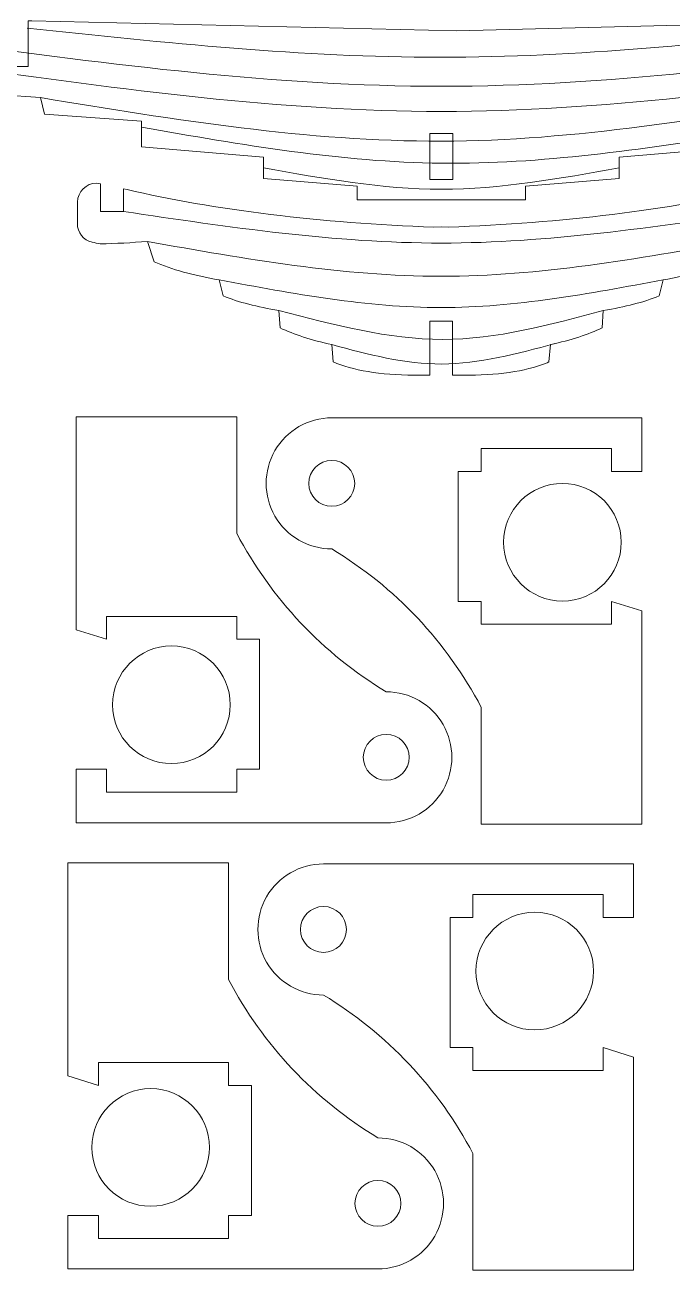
# Model space of a CAD drawing. Header units: centimetres. Extents: x -259 to 261, y 17 to 228.
# Drawn here: x -99.02 to -89.13, y 83.84 to 102.9 of the extents above; entities that cross this region are included whole.
import ezdxf

# ---------------------------------------------------------------- set-up
doc = ezdxf.new("R2010")
doc.units = ezdxf.units.CM
doc.header["$MEASUREMENT"] = 0
doc.layers.add('layer 1', color=7, linetype='Continuous')

msp = doc.modelspace()

# ---------------------------------------------------------------- linework, layer by layer
at = {"layer": 'layer 1', "color": 250, "lineweight": 9}
for points, knots in [([(-93.9405, 100.42963), (-93.9405, 100.42963), (-93.9405, 100.21839), (-93.9405, 100.21839), (-93.9405, 100.21839), (-93.9405, 100.21839), (-91.36649, 100.21839), (-91.36649, 100.21839), (-91.36649, 100.21839), (-91.36649, 100.21839), (-91.36649, 100.42963), (-91.36649, 100.42963), (-91.36649, 100.42963), (-91.36649, 100.42963), (-89.93466, 100.54715), (-89.93466, 100.54715), (-89.93466, 100.54715), (-89.93466, 100.54715), (-89.93466, 100.87239), (-89.93466, 100.87239), (-89.93466, 100.87239), (-89.93466, 100.87239), (-88.06965, 101.03142), (-88.06965, 101.03142), (-88.06965, 101.03142), (-88.06965, 101.03142), (-88.06965, 101.42201), (-88.06965, 101.42201), (-88.06965, 101.42201), (-88.06965, 101.42201), (-86.5844, 101.52906), (-86.5844, 101.52906), (-86.5844, 101.52906), (-86.5844, 101.52906), (-86.52455, 101.82315), (-86.52455, 101.82315), (-86.52455, 101.82315), (-86.52455, 101.82315), (-85.32395, 101.90629), (-85.32395, 101.90629), (-85.32395, 101.90629), (-85.32395, 101.90629), (-85.30585, 102.25374), (-85.30585, 102.25374), (-85.30585, 102.25374), (-85.30585, 102.25374), (-85.09033, 102.26967), (-85.09033, 102.26967), (-85.09033, 102.26967), (-85.09033, 102.26967), (-85.08263, 102.62976), (-85.08263, 102.62976), (-85.08263, 102.62976), (-85.08263, 102.62976), (-85.54023, 103.02428), (-85.54023, 103.02428), (-85.54023, 103.02428), (-85.54023, 103.02428), (-85.92422, 102.99591), (-85.92422, 102.99591), (-85.92422, 102.99591), (-85.92422, 102.99591), (-85.98274, 102.99591), (-85.98274, 102.99591), (-85.98274, 102.99591), (-85.98274, 102.99591), (-85.98274, 102.26169), (-85.98274, 102.26169), (-85.98274, 102.26169), (-85.98274, 102.26169), (-86.33376, 102.26169), (-86.33376, 102.26169), (-86.33376, 102.26169), (-86.33376, 102.26169), (-86.33376, 102.9613), (-86.33376, 102.9613), (-86.33376, 102.9613), (-86.33376, 102.9613), (-86.39228, 102.9613), (-86.39228, 102.9613), (-86.39228, 102.9613), (-86.39228, 102.9613), (-92.41757, 102.80723), (-92.41757, 102.80723), (-92.41757, 102.80723), (-92.41757, 102.80723), (-98.91478, 102.9613), (-98.91478, 102.9613), (-98.91478, 102.9613), (-98.91478, 102.9613), (-98.97328, 102.9613), (-98.97328, 102.9613), (-98.97328, 102.9613), (-98.97328, 102.9613), (-98.97328, 102.26169), (-98.97328, 102.26169), (-98.97328, 102.26169), (-98.97328, 102.26169), (-99.32425, 102.26169), (-99.32425, 102.26169), (-99.32425, 102.26169), (-99.32425, 102.26169), (-99.32425, 102.99591), (-99.32425, 102.99591), (-99.32425, 102.99591), (-99.32425, 102.99591), (-99.38276, 102.99591), (-99.38276, 102.99591), (-99.38276, 102.99591), (-99.38276, 102.99591), (-99.76677, 103.02428), (-99.76677, 103.02428), (-99.76677, 103.02428), (-99.76677, 103.02428), (-100.22435, 102.62976), (-100.22435, 102.62976), (-100.22435, 102.62976), (-100.22435, 102.62976), (-100.21666, 102.26967), (-100.21666, 102.26967), (-100.21666, 102.26967), (-100.21666, 102.26967), (-100.00113, 102.25374), (-100.00113, 102.25374), (-100.00113, 102.25374), (-100.00113, 102.25374), (-99.98304, 101.86726), (-99.98304, 101.86726), (-99.98304, 101.86726), (-99.98304, 101.86726), (-98.7825, 101.78412), (-98.7825, 101.78412), (-98.7825, 101.78412), (-98.7825, 101.78412), (-98.72259, 101.52906), (-98.72259, 101.52906), (-98.72259, 101.52906), (-98.72259, 101.52906), (-97.23741, 101.42201), (-97.23741, 101.42201), (-97.23741, 101.42201), (-97.23741, 101.42201), (-97.23741, 101.03142), (-97.23741, 101.03142), (-97.23741, 101.03142), (-97.23741, 101.03142), (-95.37239, 100.87239), (-95.37239, 100.87239), (-95.37239, 100.87239), (-95.37239, 100.87239), (-95.37239, 100.54715), (-95.37239, 100.54715), (-95.37239, 100.54715), (-95.37239, 100.54715), (-93.9405, 100.42963), (-93.9405, 100.42963)], [0, 0, 0, 0, 0.025, 0.025, 0.025, 0.025, 0.05, 0.05, 0.05, 0.05, 0.075, 0.075, 0.075, 0.075, 0.1, 0.1, 0.1, 0.1, 0.125, 0.125, 0.125, 0.125, 0.15, 0.15, 0.15, 0.15, 0.175, 0.175, 0.175, 0.175, 0.2, 0.2, 0.2, 0.2, 0.225, 0.225, 0.225, 0.225, 0.25, 0.25, 0.25, 0.25, 0.275, 0.275, 0.275, 0.275, 0.3, 0.3, 0.3, 0.3, 0.325, 0.325, 0.325, 0.325, 0.35, 0.35, 0.35, 0.35, 0.375, 0.375, 0.375, 0.375, 0.4, 0.4, 0.4, 0.4, 0.425, 0.425, 0.425, 0.425, 0.45, 0.45, 0.45, 0.45, 0.475, 0.475, 0.475, 0.475, 0.5, 0.5, 0.5, 0.5, 0.525, 0.525, 0.525, 0.525, 0.55, 0.55, 0.55, 0.55, 0.575, 0.575, 0.575, 0.575, 0.6, 0.6, 0.6, 0.6, 0.625, 0.625, 0.625, 0.625, 0.65, 0.65, 0.65, 0.65, 0.675, 0.675, 0.675, 0.675, 0.7, 0.7, 0.7, 0.7, 0.725, 0.725, 0.725, 0.725, 0.75, 0.75, 0.75, 0.75, 0.775, 0.775, 0.775, 0.775, 0.8, 0.8, 0.8, 0.8, 0.825, 0.825, 0.825, 0.825, 0.85, 0.85, 0.85, 0.85, 0.875, 0.875, 0.875, 0.875, 0.9, 0.9, 0.9, 0.9, 0.925, 0.925, 0.925, 0.925, 0.95, 0.95, 0.95, 0.95, 1, 1, 1, 1]), ([(-92.82898, 100.53081), (-92.82898, 100.53081), (-92.82898, 101.23285), (-92.82898, 101.23285), (-92.82898, 101.23285), (-92.82898, 101.23285), (-92.478, 101.23285), (-92.478, 101.23285), (-92.478, 101.23285), (-92.478, 101.23285), (-92.478, 100.53081), (-92.478, 100.53081), (-92.478, 100.53081), (-92.478, 100.53081), (-92.82898, 100.53081), (-92.82898, 100.53081)], [0, 0, 0, 0, 0.2, 0.2, 0.2, 0.2, 0.4, 0.4, 0.4, 0.4, 0.6, 0.6, 0.6, 0.6, 1, 1, 1, 1]), ([(-92.54684, 99.80333), (-90.82093, 99.86366), (-89.14864, 100.06813), (-87.84056, 100.37886), (-87.84056, 100.37886), (-87.84056, 100.37886), (-87.78206, 100.39114), (-87.78206, 100.39114), (-87.78206, 100.39114), (-87.78206, 100.39114), (-87.78206, 100.04236), (-87.78206, 100.04236), (-87.78206, 100.04236), (-87.78206, 100.04236), (-87.43104, 100.04236), (-87.43104, 100.04236), (-87.43104, 100.04236), (-87.43104, 100.04236), (-87.43104, 100.46479), (-87.43104, 100.46479), (-87.43104, 100.46479), (-87.43104, 100.46479), (-87.37257, 100.47707), (-87.37257, 100.47707), (-87.37257, 100.47707), (-87.2162, 100.47011), (-87.093, 100.34133), (-87.093, 100.18479), (-87.093, 100.18479), (-87.093, 100.18479), (-87.093, 99.85707), (-87.093, 99.85707), (-87.093, 99.85707), (-87.093, 99.72109), (-87.18668, 99.6031), (-87.31909, 99.57223), (-87.31909, 99.57223), (-87.35963, 99.56274), (-87.40077, 99.55354), (-87.44253, 99.54465), (-87.44253, 99.54465), (-87.68336, 99.55149), (-87.92425, 99.56431), (-88.16449, 99.58331), (-88.16449, 99.58331), (-88.16449, 99.58331), (-88.26625, 99.27192), (-88.26625, 99.27192), (-88.26625, 99.27192), (-88.5336, 99.15574), (-88.87144, 99.06207), (-89.26397, 98.9954), (-89.26397, 98.9954), (-89.26397, 98.9954), (-89.32503, 98.74916), (-89.32503, 98.74916), (-89.32503, 98.74916), (-89.55691, 98.65494), (-89.84477, 98.57997), (-90.17685, 98.52727), (-90.17685, 98.52727), (-90.17685, 98.52727), (-90.19252, 98.26114), (-90.19252, 98.26114), (-90.19252, 98.26114), (-90.40552, 98.15948), (-90.67334, 98.07321), (-90.98468, 98.00584), (-90.98468, 98.00584), (-90.98468, 98.00584), (-91.00785, 97.7402), (-91.00785, 97.7402), (-91.00785, 97.7402), (-91.04276, 97.72441), (-91.08035, 97.7094), (-91.12047, 97.69518), (-91.12047, 97.69518), (-91.44051, 97.58173), (-91.90619, 97.52562), (-92.41503, 97.53918), (-92.41503, 97.53918), (-92.41503, 97.53918), (-92.48154, 97.53907), (-92.48154, 97.53907), (-92.48154, 97.53907), (-92.48154, 97.53907), (-92.48154, 98.36123), (-92.48154, 98.36123), (-92.48154, 98.36123), (-92.48154, 98.36123), (-92.83249, 98.36123), (-92.83249, 98.36123), (-92.83249, 98.36123), (-92.83249, 98.36123), (-92.83249, 97.53907), (-92.83249, 97.53907), (-92.83249, 97.53907), (-92.83249, 97.53907), (-92.88304, 97.53901), (-92.88304, 97.53901), (-92.88304, 97.53901), (-92.94747, 97.53718), (-93.01156, 97.53653), (-93.07498, 97.53688), (-93.07498, 97.53688), (-93.58126, 97.54004), (-94.02415, 97.61319), (-94.30618, 97.7402), (-94.30618, 97.7402), (-94.30618, 97.7402), (-94.32937, 98.00584), (-94.32937, 98.00584), (-94.32937, 98.00584), (-94.64065, 98.07321), (-94.90852, 98.15948), (-95.12152, 98.26114), (-95.12152, 98.26114), (-95.12152, 98.26114), (-95.13718, 98.52727), (-95.13718, 98.52727), (-95.13718, 98.52727), (-95.46929, 98.57997), (-95.75712, 98.65494), (-95.989, 98.74916), (-95.989, 98.74916), (-95.989, 98.74916), (-96.05006, 98.9954), (-96.05006, 98.9954), (-96.05006, 98.9954), (-96.44261, 99.06207), (-96.78043, 99.15574), (-97.04778, 99.27192), (-97.04778, 99.27192), (-97.04778, 99.27192), (-97.14956, 99.58331), (-97.14956, 99.58331), (-97.14956, 99.58331), (-97.38978, 99.56431), (-97.63068, 99.55149), (-97.87152, 99.54465), (-97.87152, 99.54465), (-97.91327, 99.55354), (-97.9544, 99.56274), (-97.99495, 99.57223), (-97.99495, 99.57223), (-98.12736, 99.6031), (-98.22096, 99.72109), (-98.22096, 99.85707), (-98.22096, 99.85707), (-98.22096, 99.85707), (-98.22096, 100.18479), (-98.22096, 100.18479), (-98.22096, 100.18479), (-98.21644, 100.34551), (-98.08621, 100.47416), (-97.92549, 100.47677), (-97.92549, 100.47677), (-97.92549, 100.47677), (-97.86697, 100.46429), (-97.86697, 100.46429), (-97.86697, 100.46429), (-97.86697, 100.46429), (-97.86697, 100.04236), (-97.86697, 100.04236), (-97.86697, 100.04236), (-97.86697, 100.04236), (-97.51601, 100.04236), (-97.51601, 100.04236), (-97.51601, 100.04236), (-97.51601, 100.04236), (-97.51601, 100.38957), (-97.51601, 100.38957), (-97.51601, 100.38957), (-97.51601, 100.38957), (-97.4575, 100.37711), (-97.4575, 100.37711), (-97.4575, 100.37711), (-96.15384, 100.06741), (-94.48724, 99.86354), (-92.76722, 99.80333), (-92.76722, 99.80333), (-92.76722, 99.80333), (-92.65703, 99.80666), (-92.65703, 99.80666), (-92.65703, 99.80666), (-92.65703, 99.80666), (-92.54684, 99.80333), (-92.54684, 99.80333)], [0, 0, 0, 0, 0.02083333, 0.02083333, 0.02083333, 0.02083333, 0.04166667, 0.04166667, 0.04166667, 0.04166667, 0.0625, 0.0625, 0.0625, 0.0625, 0.08333333, 0.08333333, 0.08333333, 0.08333333, 0.10416667, 0.10416667, 0.10416667, 0.10416667, 0.125, 0.125, 0.125, 0.125, 0.14583333, 0.14583333, 0.14583333, 0.14583333, 0.16666667, 0.16666667, 0.16666667, 0.16666667, 0.1875, 0.1875, 0.1875, 0.1875, 0.20833333, 0.20833333, 0.20833333, 0.20833333, 0.22916667, 0.22916667, 0.22916667, 0.22916667, 0.25, 0.25, 0.25, 0.25, 0.27083333, 0.27083333, 0.27083333, 0.27083333, 0.29166667, 0.29166667, 0.29166667, 0.29166667, 0.3125, 0.3125, 0.3125, 0.3125, 0.33333333, 0.33333333, 0.33333333, 0.33333333, 0.35416667, 0.35416667, 0.35416667, 0.35416667, 0.375, 0.375, 0.375, 0.375, 0.39583333, 0.39583333, 0.39583333, 0.39583333, 0.41666667, 0.41666667, 0.41666667, 0.41666667, 0.4375, 0.4375, 0.4375, 0.4375, 0.45833333, 0.45833333, 0.45833333, 0.45833333, 0.47916667, 0.47916667, 0.47916667, 0.47916667, 0.5, 0.5, 0.5, 0.5, 0.52083333, 0.52083333, 0.52083333, 0.52083333, 0.54166667, 0.54166667, 0.54166667, 0.54166667, 0.5625, 0.5625, 0.5625, 0.5625, 0.58333333, 0.58333333, 0.58333333, 0.58333333, 0.60416667, 0.60416667, 0.60416667, 0.60416667, 0.625, 0.625, 0.625, 0.625, 0.64583333, 0.64583333, 0.64583333, 0.64583333, 0.66666667, 0.66666667, 0.66666667, 0.66666667, 0.6875, 0.6875, 0.6875, 0.6875, 0.70833333, 0.70833333, 0.70833333, 0.70833333, 0.72916667, 0.72916667, 0.72916667, 0.72916667, 0.75, 0.75, 0.75, 0.75, 0.77083333, 0.77083333, 0.77083333, 0.77083333, 0.79166667, 0.79166667, 0.79166667, 0.79166667, 0.8125, 0.8125, 0.8125, 0.8125, 0.83333333, 0.83333333, 0.83333333, 0.83333333, 0.85416667, 0.85416667, 0.85416667, 0.85416667, 0.875, 0.875, 0.875, 0.875, 0.89583333, 0.89583333, 0.89583333, 0.89583333, 0.91666667, 0.91666667, 0.91666667, 0.91666667, 0.9375, 0.9375, 0.9375, 0.9375, 0.95833333, 0.95833333, 0.95833333, 0.95833333, 1, 1, 1, 1]), ([(-93.49686, 90.68781), (-93.49686, 90.68781), (-95.78368, 90.68781), (-95.78368, 90.68781), (-95.78368, 90.68781), (-95.78368, 90.68781), (-97.24087, 90.68781), (-97.24087, 90.68781), (-97.24087, 90.68781), (-97.24087, 90.68781), (-98.24074, 90.68781), (-98.24074, 90.68781), (-98.24074, 90.68781), (-98.24074, 90.68781), (-98.24074, 91.50677), (-98.24074, 91.50677), (-98.24074, 91.50677), (-98.24074, 91.50677), (-97.77271, 91.50677), (-97.77271, 91.50677), (-97.77271, 91.50677), (-97.77271, 91.50677), (-97.77271, 91.15579), (-97.77271, 91.15579), (-97.77271, 91.15579), (-97.77271, 91.15579), (-95.78368, 91.15579), (-95.78368, 91.15579), (-95.78368, 91.15579), (-95.78368, 91.15579), (-95.78368, 91.50677), (-95.78368, 91.50677), (-95.78368, 91.50677), (-95.78368, 91.50677), (-95.43269, 91.50677), (-95.43269, 91.50677), (-95.43269, 91.50677), (-95.43269, 91.50677), (-95.43269, 93.4958), (-95.43269, 93.4958), (-95.43269, 93.4958), (-95.43269, 93.4958), (-95.78368, 93.4958), (-95.78368, 93.4958), (-95.78368, 93.4958), (-95.78368, 93.4958), (-95.78368, 93.84679), (-95.78368, 93.84679), (-95.78368, 93.84679), (-95.78368, 93.84679), (-97.77271, 93.84679), (-97.77271, 93.84679), (-97.77271, 93.84679), (-97.77271, 93.84679), (-97.77271, 93.4958), (-97.77271, 93.4958), (-97.77271, 93.4958), (-97.77271, 93.4958), (-98.24074, 93.64219), (-98.24074, 93.64219), (-98.24074, 93.64219), (-98.24074, 93.64219), (-98.24074, 94.07246), (-98.24074, 94.07246), (-98.24074, 94.07246), (-98.24074, 94.07246), (-98.24074, 96.90234), (-98.24074, 96.90234), (-98.24074, 96.90234), (-98.24074, 96.90234), (-95.78368, 96.90234), (-95.78368, 96.90234), (-95.78368, 96.90234), (-95.78368, 96.90234), (-95.78368, 95.11856), (-95.78368, 95.11856)], [0, 0, 0, 0, 0.05, 0.05, 0.05, 0.05, 0.1, 0.1, 0.1, 0.1, 0.15, 0.15, 0.15, 0.15, 0.2, 0.2, 0.2, 0.2, 0.25, 0.25, 0.25, 0.25, 0.3, 0.3, 0.3, 0.3, 0.35, 0.35, 0.35, 0.35, 0.4, 0.4, 0.4, 0.4, 0.45, 0.45, 0.45, 0.45, 0.5, 0.5, 0.5, 0.5, 0.55, 0.55, 0.55, 0.55, 0.6, 0.6, 0.6, 0.6, 0.65, 0.65, 0.65, 0.65, 0.7, 0.7, 0.7, 0.7, 0.75, 0.75, 0.75, 0.75, 0.8, 0.8, 0.8, 0.8, 0.85, 0.85, 0.85, 0.85, 0.9, 0.9, 0.9, 0.9, 1, 1, 1, 1]), ([(-94.33024, 94.87899), (-94.68844, 94.87899), (-95.01948, 95.07009), (-95.1986, 95.38032), (-95.1986, 95.38032), (-95.37772, 95.6906), (-95.37772, 96.0728), (-95.1986, 96.38303), (-95.1986, 96.38303), (-95.01948, 96.69331), (-94.68844, 96.88441), (-94.33024, 96.88441)], [0, 0, 0, 0, 0.25, 0.25, 0.25, 0.25, 0.5, 0.5, 0.5, 0.5, 1, 1, 1, 1]), ([(-94.33024, 96.88441), (-94.33024, 96.88441), (-92.04332, 96.88441), (-92.04332, 96.88441), (-92.04332, 96.88441), (-92.04332, 96.88441), (-90.58618, 96.88441), (-90.58618, 96.88441), (-90.58618, 96.88441), (-90.58618, 96.88441), (-89.58631, 96.88441), (-89.58631, 96.88441), (-89.58631, 96.88441), (-89.58631, 96.88441), (-89.58631, 96.06539), (-89.58631, 96.06539), (-89.58631, 96.06539), (-89.58631, 96.06539), (-90.05435, 96.06539), (-90.05435, 96.06539), (-90.05435, 96.06539), (-90.05435, 96.06539), (-90.05435, 96.41638), (-90.05435, 96.41638), (-90.05435, 96.41638), (-90.05435, 96.41638), (-92.04332, 96.41638), (-92.04332, 96.41638), (-92.04332, 96.41638), (-92.04332, 96.41638), (-92.04332, 96.06539), (-92.04332, 96.06539), (-92.04332, 96.06539), (-92.04332, 96.06539), (-92.39436, 96.06539), (-92.39436, 96.06539), (-92.39436, 96.06539), (-92.39436, 96.06539), (-92.39436, 94.07641), (-92.39436, 94.07641), (-92.39436, 94.07641), (-92.39436, 94.07641), (-92.04332, 94.07641), (-92.04332, 94.07641), (-92.04332, 94.07641), (-92.04332, 94.07641), (-92.04332, 93.72538), (-92.04332, 93.72538), (-92.04332, 93.72538), (-92.04332, 93.72538), (-90.05435, 93.72538), (-90.05435, 93.72538), (-90.05435, 93.72538), (-90.05435, 93.72538), (-90.05435, 94.07641), (-90.05435, 94.07641), (-90.05435, 94.07641), (-90.05435, 94.07641), (-89.58631, 93.93003), (-89.58631, 93.93003), (-89.58631, 93.93003), (-89.58631, 93.93003), (-89.58631, 93.49971), (-89.58631, 93.49971), (-89.58631, 93.49971), (-89.58631, 93.49971), (-89.58631, 90.66989), (-89.58631, 90.66989), (-89.58631, 90.66989), (-89.58631, 90.66989), (-92.04332, 90.66989), (-92.04332, 90.66989), (-92.04332, 90.66989), (-92.04332, 90.66989), (-92.04332, 92.45365), (-92.04332, 92.45365)], [0, 0, 0, 0, 0.05, 0.05, 0.05, 0.05, 0.1, 0.1, 0.1, 0.1, 0.15, 0.15, 0.15, 0.15, 0.2, 0.2, 0.2, 0.2, 0.25, 0.25, 0.25, 0.25, 0.3, 0.3, 0.3, 0.3, 0.35, 0.35, 0.35, 0.35, 0.4, 0.4, 0.4, 0.4, 0.45, 0.45, 0.45, 0.45, 0.5, 0.5, 0.5, 0.5, 0.55, 0.55, 0.55, 0.55, 0.6, 0.6, 0.6, 0.6, 0.65, 0.65, 0.65, 0.65, 0.7, 0.7, 0.7, 0.7, 0.75, 0.75, 0.75, 0.75, 0.8, 0.8, 0.8, 0.8, 0.85, 0.85, 0.85, 0.85, 0.9, 0.9, 0.9, 0.9, 1, 1, 1, 1]), ([(-94.33024, 95.53071), (-94.13635, 95.53071), (-93.97921, 95.68781), (-93.97921, 95.8817), (-93.97921, 95.8817), (-93.97921, 96.07554), (-94.13635, 96.23269), (-94.33024, 96.23269), (-94.33024, 96.23269), (-94.52409, 96.23269), (-94.68123, 96.07554), (-94.68123, 95.8817), (-94.68123, 95.8817), (-94.68123, 95.68786), (-94.52409, 95.53071), (-94.33024, 95.53071)], [0, 0, 0, 0, 0.2, 0.2, 0.2, 0.2, 0.4, 0.4, 0.4, 0.4, 0.6, 0.6, 0.6, 0.6, 1, 1, 1, 1]), ([(-89.90229, 94.98107), (-89.90229, 95.47812), (-90.30523, 95.88106), (-90.80229, 95.88107), (-90.80229, 95.88107), (-91.29934, 95.88107), (-91.70229, 95.47812), (-91.70229, 94.98107), (-91.70229, 94.98107), (-91.70229, 94.48401), (-91.29935, 94.08107), (-90.80229, 94.08107), (-90.80229, 94.08107), (-90.30524, 94.08106), (-89.90229, 94.484), (-89.90229, 94.98107)], [0, 0, 0, 0, 0.2, 0.2, 0.2, 0.2, 0.4, 0.4, 0.4, 0.4, 0.6, 0.6, 0.6, 0.6, 1, 1, 1, 1]), ([(-95.88187, 92.49399), (-95.88187, 92.99104), (-96.28481, 93.39398), (-96.78187, 93.39399), (-96.78187, 93.39399), (-97.27892, 93.39399), (-97.68187, 92.99104), (-97.68187, 92.49399), (-97.68187, 92.49399), (-97.68187, 91.99693), (-97.27893, 91.59399), (-96.78187, 91.59399), (-96.78187, 91.59399), (-96.28482, 91.59398), (-95.88187, 91.99692), (-95.88187, 92.49399)], [0, 0, 0, 0, 0.2, 0.2, 0.2, 0.2, 0.4, 0.4, 0.4, 0.4, 0.6, 0.6, 0.6, 0.6, 1, 1, 1, 1]), ([(-93.49686, 92.69323), (-93.13861, 92.69323), (-92.80757, 92.50207), (-92.62845, 92.19191), (-92.62845, 92.19191), (-92.44933, 91.88162), (-92.44933, 91.49941), (-92.62845, 91.18915), (-92.62845, 91.18915), (-92.80757, 90.87891), (-93.13861, 90.68781), (-93.49686, 90.68781)], [0, 0, 0, 0, 0.25, 0.25, 0.25, 0.25, 0.5, 0.5, 0.5, 0.5, 1, 1, 1, 1]), ([(-93.84785, 91.69052), (-93.84785, 91.88436), (-93.6907, 92.0415), (-93.49686, 92.0415), (-93.49686, 92.0415), (-93.30297, 92.0415), (-93.14587, 91.88436), (-93.14587, 91.69052), (-93.14587, 91.69052), (-93.14587, 91.49662), (-93.30297, 91.33953), (-93.49686, 91.33953), (-93.49686, 91.33953), (-93.6907, 91.33953), (-93.84785, 91.49662), (-93.84785, 91.69052)], [0, 0, 0, 0, 0.2, 0.2, 0.2, 0.2, 0.4, 0.4, 0.4, 0.4, 0.6, 0.6, 0.6, 0.6, 1, 1, 1, 1]), ([(-93.62385, 83.86235), (-93.62385, 83.86235), (-95.91066, 83.86235), (-95.91066, 83.86235), (-95.91066, 83.86235), (-95.91066, 83.86235), (-97.36786, 83.86235), (-97.36786, 83.86235), (-97.36786, 83.86235), (-97.36786, 83.86235), (-98.36773, 83.86235), (-98.36773, 83.86235), (-98.36773, 83.86235), (-98.36773, 83.86235), (-98.36773, 84.68131), (-98.36773, 84.68131), (-98.36773, 84.68131), (-98.36773, 84.68131), (-97.8997, 84.68131), (-97.8997, 84.68131), (-97.8997, 84.68131), (-97.8997, 84.68131), (-97.8997, 84.33033), (-97.8997, 84.33033), (-97.8997, 84.33033), (-97.8997, 84.33033), (-95.91066, 84.33033), (-95.91066, 84.33033), (-95.91066, 84.33033), (-95.91066, 84.33033), (-95.91066, 84.68131), (-95.91066, 84.68131), (-95.91066, 84.68131), (-95.91066, 84.68131), (-95.55968, 84.68131), (-95.55968, 84.68131), (-95.55968, 84.68131), (-95.55968, 84.68131), (-95.55968, 86.67034), (-95.55968, 86.67034), (-95.55968, 86.67034), (-95.55968, 86.67034), (-95.91066, 86.67034), (-95.91066, 86.67034), (-95.91066, 86.67034), (-95.91066, 86.67034), (-95.91066, 87.02133), (-95.91066, 87.02133), (-95.91066, 87.02133), (-95.91066, 87.02133), (-97.8997, 87.02133), (-97.8997, 87.02133), (-97.8997, 87.02133), (-97.8997, 87.02133), (-97.8997, 86.67034), (-97.8997, 86.67034), (-97.8997, 86.67034), (-97.8997, 86.67034), (-98.36773, 86.81673), (-98.36773, 86.81673), (-98.36773, 86.81673), (-98.36773, 86.81673), (-98.36773, 87.247), (-98.36773, 87.247), (-98.36773, 87.247), (-98.36773, 87.247), (-98.36773, 90.07687), (-98.36773, 90.07687), (-98.36773, 90.07687), (-98.36773, 90.07687), (-95.91066, 90.07687), (-95.91066, 90.07687), (-95.91066, 90.07687), (-95.91066, 90.07687), (-95.91066, 88.2931), (-95.91066, 88.2931)], [0, 0, 0, 0, 0.05, 0.05, 0.05, 0.05, 0.1, 0.1, 0.1, 0.1, 0.15, 0.15, 0.15, 0.15, 0.2, 0.2, 0.2, 0.2, 0.25, 0.25, 0.25, 0.25, 0.3, 0.3, 0.3, 0.3, 0.35, 0.35, 0.35, 0.35, 0.4, 0.4, 0.4, 0.4, 0.45, 0.45, 0.45, 0.45, 0.5, 0.5, 0.5, 0.5, 0.55, 0.55, 0.55, 0.55, 0.6, 0.6, 0.6, 0.6, 0.65, 0.65, 0.65, 0.65, 0.7, 0.7, 0.7, 0.7, 0.75, 0.75, 0.75, 0.75, 0.8, 0.8, 0.8, 0.8, 0.85, 0.85, 0.85, 0.85, 0.9, 0.9, 0.9, 0.9, 1, 1, 1, 1]), ([(-94.45722, 88.05353), (-94.81542, 88.05353), (-95.14647, 88.24463), (-95.32559, 88.55486), (-95.32559, 88.55486), (-95.50471, 88.86514), (-95.50471, 89.24734), (-95.32559, 89.55757), (-95.32559, 89.55757), (-95.14647, 89.86785), (-94.81542, 90.05895), (-94.45722, 90.05895)], [0, 0, 0, 0, 0.25, 0.25, 0.25, 0.25, 0.5, 0.5, 0.5, 0.5, 1, 1, 1, 1]), ([(-94.45722, 90.05895), (-94.45722, 90.05895), (-92.17031, 90.05895), (-92.17031, 90.05895), (-92.17031, 90.05895), (-92.17031, 90.05895), (-90.71316, 90.05895), (-90.71316, 90.05895), (-90.71316, 90.05895), (-90.71316, 90.05895), (-89.71329, 90.05895), (-89.71329, 90.05895), (-89.71329, 90.05895), (-89.71329, 90.05895), (-89.71329, 89.23993), (-89.71329, 89.23993), (-89.71329, 89.23993), (-89.71329, 89.23993), (-90.18133, 89.23993), (-90.18133, 89.23993), (-90.18133, 89.23993), (-90.18133, 89.23993), (-90.18133, 89.59092), (-90.18133, 89.59092), (-90.18133, 89.59092), (-90.18133, 89.59092), (-92.17031, 89.59092), (-92.17031, 89.59092), (-92.17031, 89.59092), (-92.17031, 89.59092), (-92.17031, 89.23993), (-92.17031, 89.23993), (-92.17031, 89.23993), (-92.17031, 89.23993), (-92.52134, 89.23993), (-92.52134, 89.23993), (-92.52134, 89.23993), (-92.52134, 89.23993), (-92.52134, 87.25095), (-92.52134, 87.25095), (-92.52134, 87.25095), (-92.52134, 87.25095), (-92.17031, 87.25095), (-92.17031, 87.25095), (-92.17031, 87.25095), (-92.17031, 87.25095), (-92.17031, 86.89992), (-92.17031, 86.89992), (-92.17031, 86.89992), (-92.17031, 86.89992), (-90.18133, 86.89992), (-90.18133, 86.89992), (-90.18133, 86.89992), (-90.18133, 86.89992), (-90.18133, 87.25095), (-90.18133, 87.25095), (-90.18133, 87.25095), (-90.18133, 87.25095), (-89.71329, 87.10457), (-89.71329, 87.10457), (-89.71329, 87.10457), (-89.71329, 87.10457), (-89.71329, 86.67425), (-89.71329, 86.67425), (-89.71329, 86.67425), (-89.71329, 86.67425), (-89.71329, 83.84443), (-89.71329, 83.84443), (-89.71329, 83.84443), (-89.71329, 83.84443), (-92.17031, 83.84443), (-92.17031, 83.84443), (-92.17031, 83.84443), (-92.17031, 83.84443), (-92.17031, 85.62819), (-92.17031, 85.62819)], [0, 0, 0, 0, 0.05, 0.05, 0.05, 0.05, 0.1, 0.1, 0.1, 0.1, 0.15, 0.15, 0.15, 0.15, 0.2, 0.2, 0.2, 0.2, 0.25, 0.25, 0.25, 0.25, 0.3, 0.3, 0.3, 0.3, 0.35, 0.35, 0.35, 0.35, 0.4, 0.4, 0.4, 0.4, 0.45, 0.45, 0.45, 0.45, 0.5, 0.5, 0.5, 0.5, 0.55, 0.55, 0.55, 0.55, 0.6, 0.6, 0.6, 0.6, 0.65, 0.65, 0.65, 0.65, 0.7, 0.7, 0.7, 0.7, 0.75, 0.75, 0.75, 0.75, 0.8, 0.8, 0.8, 0.8, 0.85, 0.85, 0.85, 0.85, 0.9, 0.9, 0.9, 0.9, 1, 1, 1, 1]), ([(-94.45722, 88.70525), (-94.26333, 88.70525), (-94.1062, 88.86235), (-94.1062, 89.05624), (-94.1062, 89.05624), (-94.1062, 89.25008), (-94.26333, 89.40723), (-94.45722, 89.40723), (-94.45722, 89.40723), (-94.65107, 89.40723), (-94.80822, 89.25008), (-94.80822, 89.05624), (-94.80822, 89.05624), (-94.80822, 88.8624), (-94.65107, 88.70525), (-94.45722, 88.70525)], [0, 0, 0, 0, 0.2, 0.2, 0.2, 0.2, 0.4, 0.4, 0.4, 0.4, 0.6, 0.6, 0.6, 0.6, 1, 1, 1, 1]), ([(-90.32562, 88.41941), (-90.32562, 88.91646), (-90.72856, 89.3194), (-91.22562, 89.31941), (-91.22562, 89.31941), (-91.72267, 89.31941), (-92.12562, 88.91646), (-92.12562, 88.41941), (-92.12562, 88.41941), (-92.12562, 87.92235), (-91.72268, 87.51941), (-91.22562, 87.51941), (-91.22562, 87.51941), (-90.72857, 87.5194), (-90.32562, 87.92234), (-90.32562, 88.41941)], [0, 0, 0, 0, 0.2, 0.2, 0.2, 0.2, 0.4, 0.4, 0.4, 0.4, 0.6, 0.6, 0.6, 0.6, 1, 1, 1, 1]), ([(-95.91066, 88.2931), (-95.3841, 87.29105), (-94.59321, 86.45229), (-93.62385, 85.86777), (-93.62385, 85.86777), (-93.2656, 85.86777), (-92.93455, 85.67661), (-92.75543, 85.36644), (-92.75543, 85.36644), (-92.57631, 85.05616), (-92.57631, 84.67395), (-92.75543, 84.36368)], [0, 0, 0, 0, 0.25, 0.25, 0.25, 0.25, 0.5, 0.5, 0.5, 0.5, 1, 1, 1, 1]), ([(-96.19937, 85.72066), (-96.19937, 86.21771), (-96.60231, 86.62065), (-97.09937, 86.62066), (-97.09937, 86.62066), (-97.59642, 86.62066), (-97.99937, 86.21771), (-97.99937, 85.72066), (-97.99937, 85.72066), (-97.99937, 85.2236), (-97.59643, 84.82066), (-97.09937, 84.82066), (-97.09937, 84.82066), (-96.60232, 84.82065), (-96.19937, 85.22359), (-96.19937, 85.72066)], [0, 0, 0, 0, 0.2, 0.2, 0.2, 0.2, 0.4, 0.4, 0.4, 0.4, 0.6, 0.6, 0.6, 0.6, 1, 1, 1, 1]), ([(-93.27285, 84.86506), (-93.27285, 84.67116), (-93.42996, 84.51407), (-93.62385, 84.51407), (-93.62385, 84.51407), (-93.81768, 84.51407), (-93.97484, 84.67116), (-93.97484, 84.86506), (-93.97484, 84.86506), (-93.97484, 85.0589), (-93.81768, 85.21604), (-93.62385, 85.21604), (-93.62385, 85.21604), (-93.42996, 85.21604), (-93.27285, 85.0589), (-93.27285, 84.86506)], [0, 0, 0, 0, 0.2, 0.2, 0.2, 0.2, 0.4, 0.4, 0.4, 0.4, 0.6, 0.6, 0.6, 0.6, 1, 1, 1, 1])]:
    msp.add_open_spline(points, degree=3, knots=knots, dxfattribs=at)
at = {"layer": 'layer 1', "color": 2, "lineweight": 9}
for points in [[(-98.98838, 102.84592), (-96.88178, 102.62336), (-94.77519, 102.4008), (-92.67348, 102.4008), (-92.67348, 102.4008), (-90.57177, 102.4008), (-88.47494, 102.62336), (-86.37812, 102.84592)], [(-100.22435, 102.62976), (-97.70073, 102.29362), (-95.17711, 101.95748), (-92.65349, 101.95748), (-92.65349, 101.95748), (-90.12987, 101.95748), (-87.60625, 102.29362), (-85.08263, 102.62976)], [(-85.30585, 102.25374), (-87.75506, 101.91345), (-90.20428, 101.57315), (-92.65349, 101.57315), (-92.65349, 101.57315), (-95.1027, 101.57315), (-97.55192, 101.91345), (-100.00113, 102.25374)], [(-86.52455, 101.82315), (-88.56753, 101.47366), (-90.61051, 101.12417), (-92.6535, 101.11766), (-92.6535, 101.11766), (-94.69649, 101.11116), (-96.7395, 101.44764), (-98.7825, 101.78412)], [(-97.23741, 101.3303), (-95.70944, 101.0638), (-94.18146, 100.79732), (-92.6535, 100.78004), (-92.6535, 100.78004), (-91.12554, 100.76277), (-89.5976, 100.99474), (-88.06965, 101.22671)], [(-89.93466, 100.70977), (-90.84094, 100.54598), (-91.74721, 100.38218), (-92.6535, 100.38218), (-92.6535, 100.38218), (-93.55979, 100.38218), (-94.46609, 100.54598), (-95.37239, 100.70977)], [(-97.51601, 100.04236), (-95.89635, 99.80053), (-94.27669, 99.5587), (-92.65437, 99.5587), (-92.65437, 99.5587), (-91.03204, 99.5587), (-89.40705, 99.80053), (-87.78206, 100.04236)], [(-88.16449, 99.58331), (-89.662, 99.31689), (-91.15951, 99.05044), (-92.65702, 99.05044), (-92.65702, 99.05044), (-94.15453, 99.05044), (-95.65205, 99.31689), (-97.14956, 99.58331)], [(-96.05006, 98.9954), (-94.91905, 98.784), (-93.78803, 98.57262), (-92.65702, 98.57262), (-92.65702, 98.57262), (-91.526, 98.57262), (-90.39499, 98.784), (-89.26397, 98.9954)], [(-90.17685, 98.52727), (-90.9924, 98.30631), (-91.80794, 98.08536), (-92.63467, 98.08536), (-92.63467, 98.08536), (-93.46139, 98.08536), (-94.29928, 98.30631), (-95.13718, 98.52727)], [(-94.32937, 98.00584), (-93.77199, 97.85568), (-93.21461, 97.70552), (-92.64599, 97.70802), (-92.64599, 97.70802), (-92.07736, 97.71052), (-91.49748, 97.86565), (-90.91761, 98.0208)]]:
    msp.add_open_spline(points, degree=3, knots=[0, 0, 0, 0, 0.33333333, 0.33333333, 0.33333333, 0.33333333, 1, 1, 1, 1], dxfattribs=at)
at = {"layer": 'layer 1', "color": 250, "lineweight": 9}
for points in [[(-95.78368, 95.11856), (-95.25712, 94.11651), (-94.46622, 93.27776), (-93.49686, 92.69323)], [(-92.04332, 92.45365), (-92.56993, 93.4557), (-93.36083, 94.29447), (-94.33024, 94.87899)], [(-92.17031, 85.62819), (-92.69692, 86.63024), (-93.48781, 87.46901), (-94.45722, 88.05353)], [(-92.75543, 84.36368), (-92.93455, 84.05345), (-93.2656, 83.86235), (-93.62385, 83.86235)]]:
    msp.add_open_spline(points, degree=3, dxfattribs=at)

doc.saveas('drawing.dxf')
